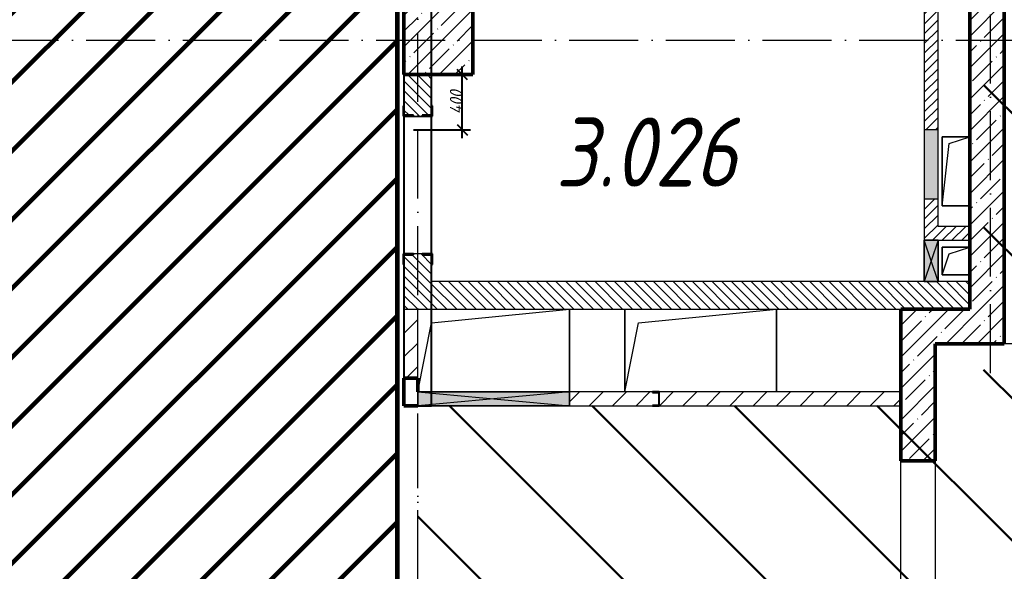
# Model space of a CAD drawing. Header units: millimetres. Extents: x -606178 to 312196, y -19338 to 632709.
# Drawn here: x -50249 to -43115, y 499875 to 503874 of the extents above; entities that cross this region are included whole.
import ezdxf

# ---------------------------------------------------------------- set-up
doc = ezdxf.new("R2010")
doc.units = ezdxf.units.MM
doc.linetypes.add('50_200_ШТРИХ_1Т_ш5_п1_п1_', pattern=[700, 500, -100, 0, -100])
for name, color, linetype, lineweight in [('4) ЛЕстницы', 5, 'Continuous', 30), ('6.4.1) Окр пт с инж. ПТ2.16', 3, 'Continuous', 60), ('A-____-____-DIMS', 7, 'Continuous', 9), ('A-DETL-GENF-OTLN', 7, 'Continuous', 9), ('A-FLOR-____-OTLN', 7, 'Continuous', 9), ('A-GENM-____-MCUT', 7, 'Continuous', 25), ('A-GENM-____-OTLN', 7, 'Continuous', 9), ('A-GENM-____-OTLN-1', 7, 'Continuous', 25), ('A-GLAZ-____-OTLN', 7, 'Continuous', 9), ('A-WALL-____-MCUT', 7, 'Continuous', 13), ('A-WALL-____-MCUT-2', 7, 'Continuous', 50), ('A-WALL-____-OTLN', 7, 'Continuous', 9), ('A-WALL-____-PATT-1', 7, 'Continuous', 9), ('A-WALL-FNSH-MCUT-1', 7, 'Continuous', 9), ('I-WALL-____-OTLN', 7, 'Continuous', 9), ('S-COLS-____-MCUT', 7, 'Continuous', 50), ('S-COLS-____-OTLN', 7, 'Continuous', 9), ('S-GRID-____-OTLN-1', 7, '50_200_ШТРИХ_1Т_ш5_п1_п1_', 9), ('Марки помещений', 7, 'Continuous', 9)]:
    doc.layers.add(name, color=color, linetype=linetype, lineweight=lineweight)
doc.styles.add('ISOCPEUR_I_2', font='isocpeui.ttf', dxfattribs={"width": 0.85, "height": 2.3})
doc.styles.add('ISOCPEUR_I_7', font='isocpeui.ttf', dxfattribs={"width": 0.9, "height": 90})
doc.dimstyles.new('ISO-1_8_0_9К_СРЕДНИЙ_Кладочные_2', dxfattribs={"dimscale": 304.8, "dimtxt": 89.638306, "dimasz": 0.246063, "dimexe": 0.19685, "dimexo": 0, "dimgap": 0, "dimtad": 1, "dimdec": 3, "dimrnd": 0.001, "dimdsep": 46, "dimtxsty": 'ISOCPEUR_I_7', "dimblk1": 'OBLIQUE', "dimblk2": 'OBLIQUE', "dimsah": 1, "dimcen": 0.09, "dimdle": 0.19685, "dimazin": 0, "dimtfac": 1, "dimtdec": 4, "dimtix": 1, "dimtmove": 1, "dimatfit": 3, "dimfxl": 1, "dimtvp": 1, "dimtolj": 1, "dimtzin": 0, "dimarcsym": 2})
pattern_1 = [(45, (-140714.89, 451794.26), (-84.85281, 84.85281), [])]
pattern_2 = [(45, (-140714.89, 451794.26), (-114.04925, 114.04925), []), (45, (-140600.84, 451794.26), (-114.04925, 114.04925), [201.612, -40.322, 3.353, -36.97])]
pattern_3 = [(45, (-140714.89, 451794.26), (-35.35534, 35.35534), [])]
pattern_4 = [(135, (-140714.89, 451794.26), (-35.35534, -35.35534), [])]
pattern_5 = [(135, (-424485.6, 538657.7), (-516.3647, -516.3647), [])]

# ---------------------------------------------------------------- blocks, each defined once
blk = doc.blocks.new('BSC_Колонна _Прямоугольная - 500х500-V146-АР1_План отверстий 3 этажа в осях 1-64_Ю-ЯЯ')
at = {"layer": 'S-COLS-____-OTLN'}
h = blk.add_hatch(dxfattribs=at)
h.set_pattern_fill('FP_151', color=256, style=0, pattern_type=2)
h.set_pattern_definition([(45, (-93500, -51931.04), (-114.04925, 114.04925), []), (45, (-93385.95, -51931.04), (-114.04925, 114.04925), [201.613, -40.323, 3.353, -36.97])])
h.paths.add_polyline_path([(-250, -250), (250, -250), (250, 250), (-250, 250)], flags=0)
at = {"layer": 'S-COLS-____-MCUT'}
for p, q in [((250, 250), (-250, 250)), ((-250, 250), (-250, -250)), ((250, -250), (250, 250)), ((-250, -250), (250, -250))]:
    blk.add_line(p, q, dxfattribs=at)
blk = doc.blocks.new('154_Стойка_СКБ_Уголок - СМ-2180_200-28268025-АР1_План отверстий 3 этажа в осях 1-64_Ю-ЯЯ')
at = {"layer": 'A-GENM-____-MCUT'}
for p, q in [((125, 156), (125, 81)), ((200, 156), (125, 156)), ((131, 81), (131, 150)), ((131, 150), (200, 150)), ((200, 150), (200, 156)), ((125, 81), (131, 81)), ((131, 19), (125, 19)), ((125, 19), (125, -56)), ((131, -50), (131, 19)), ((125, -56), (200, -56)), ((200, -50), (131, -50)), ((200, -56), (200, -50))]:
    blk.add_line(p, q, dxfattribs=at)
blk = doc.blocks.new('Стойка_Влож_Полоса боковая - Полоса-28213942-АР1_План отверстий 3 этажа в осях 1-64_Ю-ЯЯ')
at = {"layer": 'A-GENM-____-OTLN'}
for p, q in [((-5, 60), (0, 60)), ((-5, -60), (-5, 60)), ((0, -60), (-5, -60))]:
    blk.add_line(p, q, dxfattribs=at)
blk = doc.blocks.new('154_Фахверк_СКБ_Швеллер - Тип_100_3960-28515445-АР1_План отверстий 3 этажа в осях 1-64_Ю-ЯЯ')
at = {"layer": 'A-GENM-____-MCUT'}
for p, q in [((175, 50), (125, 50)), ((125, 50), (125, -50)), ((128, 47), (175, 47)), ((128, -47), (128, 47)), ((175, 47), (175, 50)), ((125, -50), (175, -50)), ((175, -47), (128, -47)), ((175, -50), (175, -47))]:
    blk.add_line(p, q, dxfattribs=at)
blk = doc.blocks.new('AR_Отверстие Ниша - Лючок-32405250-АР1_План отверстий 3 этажа в осях 1-64_Ю-ЯЯ')
at = {"layer": 'A-GLAZ-____-OTLN'}
blk.add_hatch(color=256, dxfattribs=at).paths.add_polyline_path([(250, -50), (250, 50), (-250, 50), (-250, -50)], flags=0)
for p, q in [((250, 50), (-250, 50)), ((-250, 50), (-250, -50)), ((250, -50), (250, 50)), ((-250, -50), (250, -50))]:
    blk.add_line(p, q, dxfattribs=at)
blk = doc.blocks.new('AR_Отверстие прямоугольное _в плите_ - AR_Отверстие прямоугольное _в плите_-30229458-АР1_План отверстий 3 этажа в осях 1-64_Ю-ЯЯ')
at = {"layer": 'A-GENM-____-OTLN'}
for p, q in [((100, 250), (-100, 250)), ((-100, 250), (-100, -250)), ((-50, 200), (100, 250)), ((-100, -250), (-50, 200)), ((-100, -250), (100, -250))]:
    blk.add_line(p, q, dxfattribs=at)
blk = doc.blocks.new('AR_Отверстие прямоугольное _в плите_ - AR_Отверстие прямоугольное _в плите_-V194-АР1_План отверстий 3 этажа в осях 1-64_Ю-ЯЯ')
at = {"layer": 'A-GENM-____-OTLN'}
for p, q in [((100, 100), (-100, 100)), ((-100, 100), (-100, -100)), ((-50, 50), (100, 100)), ((-100, -100), (-50, 50)), ((-100, -100), (100, -100))]:
    blk.add_line(p, q, dxfattribs=at)
blk = doc.blocks.new('AR_Отверстие прямоугольное _в плите_ - AR_Отверстие прямоугольное _в плите_-30552682-АР1_План отверстий 3 этажа в осях 1-64_Ю-ЯЯ')
at = {"layer": 'A-GENM-____-OTLN'}
for p, q in [((-550, 300), (-550, -300)), ((-450, 200), (550, 300)), ((550, -300), (550, 300)), ((-550, -300), (-450, 200))]:
    blk.add_line(p, q, dxfattribs=at)
blk = doc.blocks.new('AR_Отверстие прямоугольное _в плите_ - AR_Отверстие прямоугольное _в плите_-V204-АР1_План отверстий 3 этажа в осях 1-64_Ю-ЯЯ')
at = {"layer": 'A-GENM-____-OTLN'}
for p, q in [((-450, 200), (550, 300)), ((550, -300), (550, 300)), ((-550, -300), (-450, 200))]:
    blk.add_line(p, q, dxfattribs=at)
blk = doc.blocks.new('AR_Отверстие прямоугольное _в стене_ - AR_Отверстие прямоугольное _в стене__ОВ-36943067-АР1_План отверстий 3 этажа в осях 1-64_Ю-ЯЯ')
at = {"layer": 'A-GLAZ-____-OTLN'}
blk.add_hatch(color=256, dxfattribs=at).paths.add_polyline_path([(550, -50), (550, 50), (-550, 50), (-550, -50)], flags=0)
at = {"layer": 'A-DETL-GENF-OTLN'}
for p, q in [((-550, -50), (-550, 50)), ((-550, 50), (550, 50)), ((550, 50), (-550, -50)), ((-550, 50), (550, -50)), ((550, 50), (-550, 50)), ((-550, 50), (-550, -50)), ((550, 50), (550, -50)), ((550, -50), (550, 50)), ((550, -50), (-550, -50)), ((-550, -50), (550, -50))]:
    blk.add_line(p, q, dxfattribs=at)
blk = doc.blocks.new('AR_Отверстие прямоугольное _в стене__БезПР - AR_Отверстие прямоугольное _в стене__БезПР-36789536-АР1_План отверстий 3 этажа в осях 1-64_Ю-ЯЯ')
at = {"layer": 'A-GLAZ-____-OTLN'}
blk.add_hatch(color=256, dxfattribs=at).paths.add_polyline_path([(150, 50), (-150, 50), (-150, -50), (150, -50)], flags=0)
at = {"layer": 'A-DETL-GENF-OTLN'}
for p, q in [((-150, -50), (-150, 50)), ((-150, 50), (150, 50)), ((150, 50), (-150, -50)), ((-150, 50), (150, -50)), ((150, 50), (-150, 50)), ((-150, 50), (-150, -50)), ((150, 50), (150, -50)), ((150, -50), (150, 50)), ((150, -50), (-150, -50)), ((-150, -50), (150, -50))]:
    blk.add_line(p, q, dxfattribs=at)
blk = doc.blocks.new('BSC_Колонна _Прямоугольная1 - 200х100 _металл_-V211-АР1_План отверстий 3 этажа в осях 1-64_Ю-ЯЯ')
at = {"layer": 'S-COLS-____-MCUT'}
for p, q in [((0, 50), (-100, 50)), ((-100, 50), (-100, -50)), ((100, -50), (100, 50)), ((-100, -50), (100, -50))]:
    blk.add_line(p, q, dxfattribs=at)
blk = doc.blocks.new('_Oblique')
at = {"color": 0, "linetype": 'ByBlock', "lineweight": -2}
blk.add_line((-0.5, -0.5), (0.5, 0.5), dxfattribs=at)
blk = doc.blocks.new('*D5391')
at = {"layer": 'A-____-____-DIMS', "color": 0, "lineweight": -2, "transparency": 16777216}
for p, q in [((-47148.4, 503475.3), (-46982.3, 503475.3)), ((-47042.3, 503015.3), (-47042.3, 503535.3)), ((-47394.9, 503075.3), (-46982.3, 503075.3))]:
    blk.add_line(p, q, dxfattribs=at)
at = {"layer": 'Defpoints', "color": 0, "transparency": 16777216}
for p in [(-47148.4, 503475.3), (-47042.3, 503475.3), (-47394.9, 503075.3)]:
    blk.add_point(p, dxfattribs=at)
at = {"layer": 'A-____-____-DIMS', "color": 0, "lineweight": -2, "transparency": 16777216, "xscale": 75, "yscale": 75, "zscale": 75}
for p, rotation in [((-47042.3, 503475.3), 90), ((-47042.3, 503075.3), 270)]:
    blk.add_blockref('_Oblique', p, dxfattribs=dict(at, rotation=rotation))
at = {"layer": 'A-____-____-DIMS', "color": 0, "transparency": 16777216, "insert": (-47087.3, 503275.3), "char_height": 90, "width": 426.127, "attachment_point": 5, "rotation": 90, "style": 'ISOCPEUR_I_7'}
blk.add_mtext('\\A1;400', dxfattribs=at)

msp = doc.modelspace()

# ---------------------------------------------------------------- hatches: boundary and pattern name
at = {"layer": '4) ЛЕстницы'}
h = msp.add_hatch(dxfattribs=at)
h.set_pattern_fill('ANSI31', color=256, scale=230, angle=90)
h.set_pattern_definition(pattern_5)
h.paths.add_polyline_path([(-43264.891, 501075.3011), (-43264.891, 506975.3011), (-39864.891, 506975.3011), (-39864.891, 501075.3011)])
h = msp.add_hatch(dxfattribs=at)
h.set_pattern_fill('ANSI31', color=256, scale=230, angle=90)
h.set_pattern_definition(pattern_5)
h.paths.add_polyline_path([(-47364.891, 499025.3011), (-47364.891, 501075.3011), (-39864.891, 501075.3011), (-39864.891, 499025.3011)])
at = {"layer": '6.4.1) Окр пт с инж. ПТ2.16'}
h = msp.add_hatch(dxfattribs=at)
h.set_pattern_fill('ANSI31', color=256, scale=111)
h.paths.add_polyline_path([(-47514.891, 506975.3011), (-57314.891, 506975.3011), (-57314.891, 495625.3011), (-52914.891, 495625.3011), (-52914.891, 495025.3011), (-51964.891, 495025.3011), (-51964.891, 495275.3011), (-51464.891, 495275.3011), (-51464.891, 495025.3011), (-48014.891, 495025.3011), (-48014.891, 495275.3011), (-47514.891, 495275.3011), (-47514.891, 498625.3011), (-48014.891, 498625.3011), (-48014.891, 499125.3011), (-47514.891, 499125.3011)])
h.paths.add_polyline_path([(-51964.891, 503975.3011), (-51764.891, 503975.3011), (-50664.891, 503975.3011), (-50664.891, 501775.3011), (-51764.891, 501775.3011), (-51764.891, 499925.3011), (-50664.891, 499925.3011), (-50664.891, 497725.3011), (-51764.891, 497725.3011), (-51964.891, 497725.3011)], flags=16)
h.paths.add_polyline_path([(-52935.992, 498643.8593), (-56935.992, 498643.8593), (-56935.992, 503161.8656), (-52935.992, 503161.8656)], flags=16)
at = {"layer": 'A-WALL-____-PATT-1'}
h = msp.add_hatch(dxfattribs=at)
h.set_pattern_fill('FP_12', color=256, style=0, pattern_type=2)
h.set_pattern_definition(pattern_2)
h.paths.add_polyline_path([(-43364.891, 501775.3011), (-43114.891, 501775.3011), (-43114.891, 506975.3011), (-43364.891, 506975.3011), (-43364.891, 502559.7715)], flags=0)
h = msp.add_hatch(dxfattribs=at)
h.set_pattern_fill('FP_8', color=256, style=0, pattern_type=2)
h.set_pattern_definition(pattern_3)
h.paths.add_polyline_path([(-43594.891, 502275.3011), (-43594.891, 502575.3011), (-43694.891, 502575.3011), (-43694.891, 502275.3011), (-43619.891, 502275.3011)], flags=0)
h.paths.add_polyline_path([(-43632.7288, 503075.3011), (-43594.891, 503075.3011), (-43594.891, 506675.3011), (-43694.891, 506675.3011), (-43694.891, 503075.3011), (-43634.891, 503075.3011)], flags=0)
h = msp.add_hatch(dxfattribs=at)
h.set_pattern_fill('FP_9', color=256, style=0, pattern_type=2)
h.set_pattern_definition(pattern_4)
h.paths.add_polyline_path([(-47264.891, 501775.3011), (-47264.891, 502169.3011), (-47333.891, 502169.3011), (-47333.891, 502175.3011), (-47395.891, 502175.3011), (-47395.891, 502169.3011), (-47464.891, 502169.3011), (-47464.891, 501775.3011)], flags=0)
h.paths.add_polyline_path([(-47395.891, 503175.3011), (-47333.891, 503175.3011), (-47333.891, 503181.3011), (-47264.891, 503181.3011), (-47264.891, 503475.3011), (-47464.891, 503475.3011), (-47464.891, 503181.3011), (-47395.891, 503181.3011)], flags=0)
h = msp.add_hatch(dxfattribs=at)
h.set_pattern_fill('FP_8', color=256, style=0, pattern_type=2)
h.set_pattern_definition(pattern_3)
h.paths.add_polyline_path([(-43364.891, 502275.3011), (-43364.891, 502375.3011), (-43594.891, 502375.3011), (-43594.891, 502275.3011), (-43518.3811, 502275.3011)], flags=0)
h = msp.add_hatch(dxfattribs=at)
h.set_pattern_fill('FP_9', color=256, style=0, pattern_type=2)
h.set_pattern_definition(pattern_4)
h.paths.add_polyline_path([(-43364.891, 501775.3011), (-43364.891, 501975.3011), (-47264.891, 501975.3011), (-47264.891, 501775.3011), (-43518.3811, 501775.3011)], flags=0)
h = msp.add_hatch(dxfattribs=at)
h.set_pattern_fill('FP_7', color=256, style=0, pattern_type=2)
h.set_pattern_definition(pattern_1)
h.paths.add_polyline_path([(-47464.891, 501275.3011), (-47364.891, 501275.3011), (-47364.891, 501775.3011), (-47464.891, 501775.3011)], flags=0)
h = msp.add_hatch(dxfattribs=at)
h.set_pattern_fill('FP_12', color=256, style=0, pattern_type=2)
h.set_pattern_definition(pattern_2)
h.paths.add_polyline_path([(-43614.891, 501525.3011), (-43114.891, 501525.3011), (-43114.891, 501775.3011), (-43864.891, 501775.3011), (-43864.891, 501525.3011)], flags=0)
h = msp.add_hatch(dxfattribs=at)
h.set_pattern_fill('FP_12', color=256, style=0, pattern_type=2)
h.set_pattern_definition(pattern_2)
h.paths.add_polyline_path([(-43864.891, 498875.3011), (-43614.891, 498875.3011), (-43614.891, 499075.3011), (-43864.891, 499075.3011)], flags=0)
h.paths.add_polyline_path([(-43614.891, 500675.3011), (-43614.891, 501525.3011), (-43864.891, 501525.3011), (-43864.891, 500675.3011)], flags=0)
h = msp.add_hatch(dxfattribs=at)
h.set_pattern_fill('FP_7', color=256, style=0, pattern_type=2)
h.set_pattern_definition(pattern_1)
h.paths.add_polyline_path([(-43864.891, 501075.3011), (-43864.891, 501175.3011), (-45614.891, 501175.3011), (-45614.891, 501075.3011), (-45285.8454, 501075.3011)], flags=0)
h.paths.add_polyline_path([(-45664.891, 501075.3011), (-45664.891, 501078.3011), (-45617.891, 501078.3011), (-45617.891, 501172.3011), (-45664.891, 501172.3011), (-45664.891, 501175.3011), (-46264.891, 501175.3011), (-46264.891, 501075.3011)], flags=0)

# ---------------------------------------------------------------- linework, layer by layer
msp.add_lwpolyline([(-47464.891, 501075.3011), (-47264.891, 501075.3011), (-47264.891, 506975.3011), (-47464.891, 506975.3011)], close=True)
at = {"layer": '6.4.1) Окр пт с инж. ПТ2.16'}
msp.add_lwpolyline([(-57314.891, 506975.3011), (-47514.891, 506975.3011), (-47514.891, 495025.3011), (-57314.891, 495025.3011)], close=True, dxfattribs=at)
at = {"layer": 'A-FLOR-____-OTLN'}
for p, q in [((-43564.891, 503025.3011), (-43364.891, 503025.3011)), ((-43564.891, 502525.3011), (-43564.891, 503025.3011)), ((-43364.891, 502525.3011), (-43564.891, 502525.3011)), ((-43564.891, 502225.3011), (-43364.891, 502225.3011)), ((-43564.891, 502025.3011), (-43564.891, 502225.3011)), ((-43364.891, 502025.3011), (-43564.891, 502025.3011)), ((-46264.891, 501775.3011), (-46264.891, 501175.3011)), ((-45864.891, 501175.3011), (-45864.891, 501775.3011)), ((-44764.891, 501775.3011), (-44764.891, 501175.3011)), ((-42434.891, 501525.3011), (-43114.891, 501525.3011))]:
    msp.add_line(p, q, dxfattribs=at)
at = {"layer": 'A-WALL-____-MCUT'}
for p, q in [((-47464.891, 503475.3011), (-47464.891, 503250.3011)), ((-47264.891, 503250.3011), (-47264.891, 503475.3011)), ((-47395.891, 503175.3011), (-47333.891, 503175.3011)), ((-47333.891, 502175.3011), (-47395.891, 502175.3011)), ((-47464.891, 502100.3011), (-47464.891, 501775.3011)), ((-47264.891, 501975.3011), (-47264.891, 502100.3011)), ((-43694.891, 501975.3011), (-47264.891, 501975.3011)), ((-43364.891, 501975.3011), (-43594.891, 501975.3011)), ((-47464.891, 501775.3011), (-43864.891, 501775.3011))]:
    msp.add_line(p, q, dxfattribs=at)
at = {"layer": 'A-WALL-____-MCUT-2'}
for p, q in [((-43364.891, 507225.3011), (-43364.891, 501775.3011)), ((-43114.891, 501525.3011), (-43114.891, 506975.3011)), ((-43864.891, 501775.3011), (-43864.891, 500675.3011)), ((-43364.891, 501775.3011), (-43864.891, 501775.3011)), ((-43614.891, 500675.3011), (-43614.891, 501525.3011)), ((-43614.891, 501525.3011), (-43114.891, 501525.3011)), ((-43864.891, 500675.3011), (-43614.891, 500675.3011))]:
    msp.add_line(p, q, dxfattribs=at)
at = {"layer": 'A-WALL-____-OTLN'}
for p, q in [((-43864.891, 499075.3011), (-43864.891, 500675.3011)), ((-43614.891, 500675.3011), (-43614.891, 499075.3011))]:
    msp.add_line(p, q, dxfattribs=at)
at = {"layer": 'A-WALL-FNSH-MCUT-1'}
for p, q in [((-43594.891, 503075.3011), (-43594.891, 506675.3011)), ((-43694.891, 504125.3011), (-43694.891, 503075.3011)), ((-43694.891, 502575.3011), (-43694.891, 502275.3011)), ((-43594.891, 502375.3011), (-43594.891, 502575.3011)), ((-43364.891, 502375.3011), (-43594.891, 502375.3011)), ((-43594.891, 502275.3011), (-43364.891, 502275.3011)), ((-47464.891, 501775.3011), (-47464.891, 501275.3011)), ((-47364.891, 501275.3011), (-47364.891, 501775.3011)), ((-45664.891, 501175.3011), (-46264.891, 501175.3011)), ((-43864.891, 501175.3011), (-45614.891, 501175.3011)), ((-46264.891, 501075.3011), (-45664.891, 501075.3011)), ((-45614.891, 501075.3011), (-43864.891, 501075.3011))]:
    msp.add_line(p, q, dxfattribs=at)
at = {"layer": 'I-WALL-____-OTLN'}
for p, q in [((-47464.891, 502175.3011), (-47464.891, 503175.3011)), ((-47264.891, 503175.3011), (-47264.891, 502175.3011))]:
    msp.add_line(p, q, dxfattribs=at)
at = {"layer": 'S-GRID-____-OTLN-1'}
for p, q in [((-47364.891, 491375.8881), (-47364.891, 542687.1106)), ((-43214.891, 501310.9415), (-43214.891, 542687.1106)), ((-71470.2533, 503725.3011), (-36640.4843, 503725.3011)), ((-47364.891, 447311.6528), (-47364.891, 501675.2188))]:
    msp.add_line(p, q, dxfattribs=at)

# ---------------------------------------------------------------- block references
at = {"layer": 'A-GENM-____-OTLN', "rotation": 89.99999999999991}
msp.add_blockref('Стойка_Влож_Полоса боковая - Полоса-28213942-АР1_План отверстий 3 этажа в осях 1-64_Ю-ЯЯ', (-47364.891, 503175.3011), dxfattribs=at)
at = {"layer": 'A-GENM-____-OTLN'}
for name, p in [('AR_Отверстие прямоугольное _в плите_ - AR_Отверстие прямоугольное _в плите_-30229458-АР1_План отверстий 3 этажа в осях 1-64_Ю-ЯЯ', (-43464.891, 502775.3011)), ('AR_Отверстие прямоугольное _в плите_ - AR_Отверстие прямоугольное _в плите_-V194-АР1_План отверстий 3 этажа в осях 1-64_Ю-ЯЯ', (-43464.891, 502125.3011)), ('AR_Отверстие прямоугольное _в плите_ - AR_Отверстие прямоугольное _в плите_-V204-АР1_План отверстий 3 этажа в осях 1-64_Ю-ЯЯ', (-46814.891, 501475.3011)), ('AR_Отверстие прямоугольное _в плите_ - AR_Отверстие прямоугольное _в плите_-30552682-АР1_План отверстий 3 этажа в осях 1-64_Ю-ЯЯ', (-45314.891, 501475.3011))]:
    msp.add_blockref(name, p, dxfattribs=at)
at = {"layer": 'A-GENM-____-OTLN-1'}
for name, p, rotation in [('154_Стойка_СКБ_Уголок - СМ-2180_200-28268025-АР1_План отверстий 3 этажа в осях 1-64_Ю-ЯЯ', (-47314.891, 503050.3011), 89.9999999999999), ('154_Стойка_СКБ_Уголок - СМ-2180_200-28268025-АР1_План отверстий 3 этажа в осях 1-64_Ю-ЯЯ', (-47414.891, 502300.3011), 269.9999999999999), ('154_Фахверк_СКБ_Швеллер - Тип_100_3960-28515445-АР1_План отверстий 3 этажа в осях 1-64_Ю-ЯЯ', (-45489.891, 501125.3011), 180)]:
    msp.add_blockref(name, p, dxfattribs=dict(at, rotation=rotation))
at = {"layer": 'A-GLAZ-____-OTLN', "rotation": 270}
for name, p in [('AR_Отверстие Ниша - Лючок-32405250-АР1_План отверстий 3 этажа в осях 1-64_Ю-ЯЯ', (-43644.891, 502825.3011)), ('AR_Отверстие прямоугольное _в стене__БезПР - AR_Отверстие прямоугольное _в стене__БезПР-36789536-АР1_План отверстий 3 этажа в осях 1-64_Ю-ЯЯ', (-43644.891, 502125.3011))]:
    msp.add_blockref(name, p, dxfattribs=at)
at = {"layer": 'A-GLAZ-____-OTLN'}
msp.add_blockref('AR_Отверстие прямоугольное _в стене_ - AR_Отверстие прямоугольное _в стене__ОВ-36943067-АР1_План отверстий 3 этажа в осях 1-64_Ю-ЯЯ', (-46814.891, 501125.3011), dxfattribs=at)
at = {"layer": 'S-COLS-____-OTLN'}
msp.add_blockref('BSC_Колонна _Прямоугольная - 500х500-V146-АР1_План отверстий 3 этажа в осях 1-64_Ю-ЯЯ', (-47214.891, 503725.3011), dxfattribs=at)
at = {"layer": 'S-COLS-____-OTLN', "rotation": 270.0000000000001}
msp.add_blockref('BSC_Колонна _Прямоугольная1 - 200х100 _металл_-V211-АР1_План отверстий 3 этажа в осях 1-64_Ю-ЯЯ', (-47414.891, 501175.3011), dxfattribs=at)

# ---------------------------------------------------------------- texts
at = {"layer": 'Марки помещений', "insert": (-46366.1112, 503164.3119), "char_height": 500, "width": 785.65375, "attachment_point": 1, "style": 'ISOCPEUR_I_2'}
msp.add_mtext('3.026', dxfattribs=at)

# ---------------------------------------------------------------- dimensions: what is measured, and where the dimension line sits
at = {"layer": 'A-____-____-DIMS'}
dim = msp.add_linear_dim(base=(-47042.2912, 503475.3011), p1=(-47394.891, 503075.3011), p2=(-47148.3573, 503475.3011), angle=90, dimstyle='ISO-1_8_0_9К_СРЕДНИЙ_Кладочные_2', override={"dimpost": '<>', "dimfxl": 469.871123}, dxfattribs=at)
dim.commit()
dim.dimension.update_dxf_attribs({"geometry": '*D5391', "text_midpoint": (-47087.2912, 503275.3011)})

doc.saveas('drawing.dxf')
